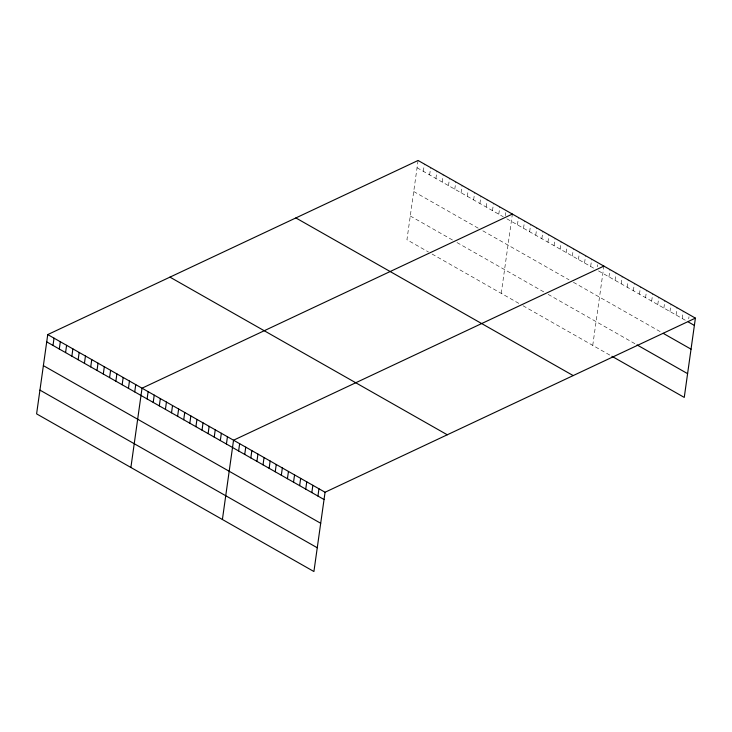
<?xml version="1.0" encoding="UTF-8"?>
<svg xmlns="http://www.w3.org/2000/svg" width="732" height="732" viewBox="0 0 732 732"><rect width="100%" height="100%" fill="white"/><g stroke="black" fill="none" stroke-linecap="round" stroke-linejoin="round"><path stroke-width="0.55" stroke-dasharray="3.66 2.75" d="M418.082 160.473L406.937 239.757L428.495 252.009M423.343 171.334L424.368 164.05M429.629 174.902L430.654 167.628M435.915 178.48L436.94 171.197M442.201 182.048L443.226 174.774M448.487 185.626L449.512 178.343M454.773 189.195L455.798 181.92M461.059 192.772L462.084 185.489M467.345 196.341L468.37 189.066M473.631 199.918L474.656 192.635M479.918 203.487L480.942 196.213M486.204 207.065L487.228 199.781M492.49 210.642L493.514 203.359M498.776 214.211L499.8 206.927M505.354 215.702L505.794 212.582M501.228 293.358L512.373 214.073M517.451 224.825L518.476 217.541M523.545 228.293L524.569 221.018M529.648 231.76L530.673 224.486M535.751 235.228L536.776 227.954M541.854 238.696L542.879 231.422M547.957 242.164L548.973 234.89M554.051 245.632L555.076 238.358M560.154 249.109L561.179 241.825M566.257 252.577L567.282 245.293M572.36 256.044L573.376 248.761M578.454 259.512L579.479 252.229M584.557 262.98L585.582 255.697M590.66 266.448L591.685 259.165M597.202 266.796L597.495 264.71M592.746 345.385L603.882 266.1M608.96 276.852L609.985 269.568M615.063 280.319L616.088 273.036M621.166 283.787L622.191 276.504M627.269 287.255L628.285 279.972M633.363 290.723L634.388 283.44M639.466 294.191L640.491 286.907M645.569 297.659L646.594 290.384M651.672 301.127L652.697 293.852M657.775 304.594L658.791 297.32M663.869 308.062L664.894 300.788M669.972 311.53L670.997 304.256M676.075 314.998L677.1 307.724M682.178 318.466L683.194 311.192M688.711 318.823L689.004 316.736M417.057 167.756L503.268 216.764M506.855 218.804L595.015 268.928M598.502 270.904L686.534 320.945M413.717 191.519L478.371 228.274M482.864 230.827L569.02 279.798M573.376 282.278L660.529 331.825M410.277 215.995L452.486 239.995M456.969 242.548L544.663 292.388M548.149 294.374L635.303 343.921M432.081 254.05L519.528 303.762M523.014 305.747L611.046 355.789"/><path stroke-width="1.1" d="M695.4 318.127L418.082 160.473L47.745 334.588L36.6 413.873L313.918 571.527L325.063 492.243L695.4 318.127L684.255 397.412L611.915 356.283M53.006 345.44L54.031 338.166M59.292 349.018L60.317 341.734M65.578 352.595L66.603 345.312M71.864 356.164L72.889 348.88M78.15 359.741L79.175 352.458M84.436 363.31L85.461 356.027M90.722 366.888L91.747 359.604M97.008 370.456L98.033 363.182M103.294 374.034L104.319 366.75M109.58 377.602L110.605 370.328M115.866 381.18L116.891 373.896M122.153 384.748L123.177 377.474M128.439 388.326L129.463 381.043M134.725 391.895L135.749 384.62M130.891 467.474L142.026 388.189L512.373 214.073M147.105 398.94L148.129 391.657M153.208 402.408L154.232 395.124M159.311 405.876L160.335 398.592M165.414 409.344L166.439 402.06M171.517 412.811L172.532 405.528M177.611 416.279L178.635 409.005M183.714 419.747L184.739 412.473M189.817 423.215L190.842 415.941M195.92 426.683L196.935 419.409M202.014 430.151L203.038 422.876M208.117 433.618L209.142 426.344M214.22 437.096L215.245 429.812M220.323 440.563L221.348 433.28M226.426 444.031L227.442 436.748M222.4 519.5L233.545 440.216L603.882 266.1M238.623 450.967L239.648 443.683M244.726 454.435L245.751 447.151M250.829 457.903L251.845 450.619M256.923 461.37L257.948 454.087M263.026 464.838L264.051 457.555M269.129 468.306L270.154 461.023M275.232 471.774L276.257 464.491M281.326 475.242L282.351 467.958M287.429 478.71L288.454 471.426M293.532 482.178L294.557 474.894M299.635 485.645L300.66 478.362M305.738 489.113L306.754 481.839M311.832 492.581L312.857 485.307M317.935 496.049L318.96 488.775M688.272 321.943L694.375 325.411M663.146 333.316L691.035 349.164M637.041 344.909L687.595 373.649M295.874 217.935L573.183 375.58M169.952 277.135L447.27 434.781M47.745 334.588L325.063 492.243M46.72 341.871L324.038 499.517M43.38 365.634L320.698 523.279M39.94 390.11L317.258 547.765"/></g></svg>
